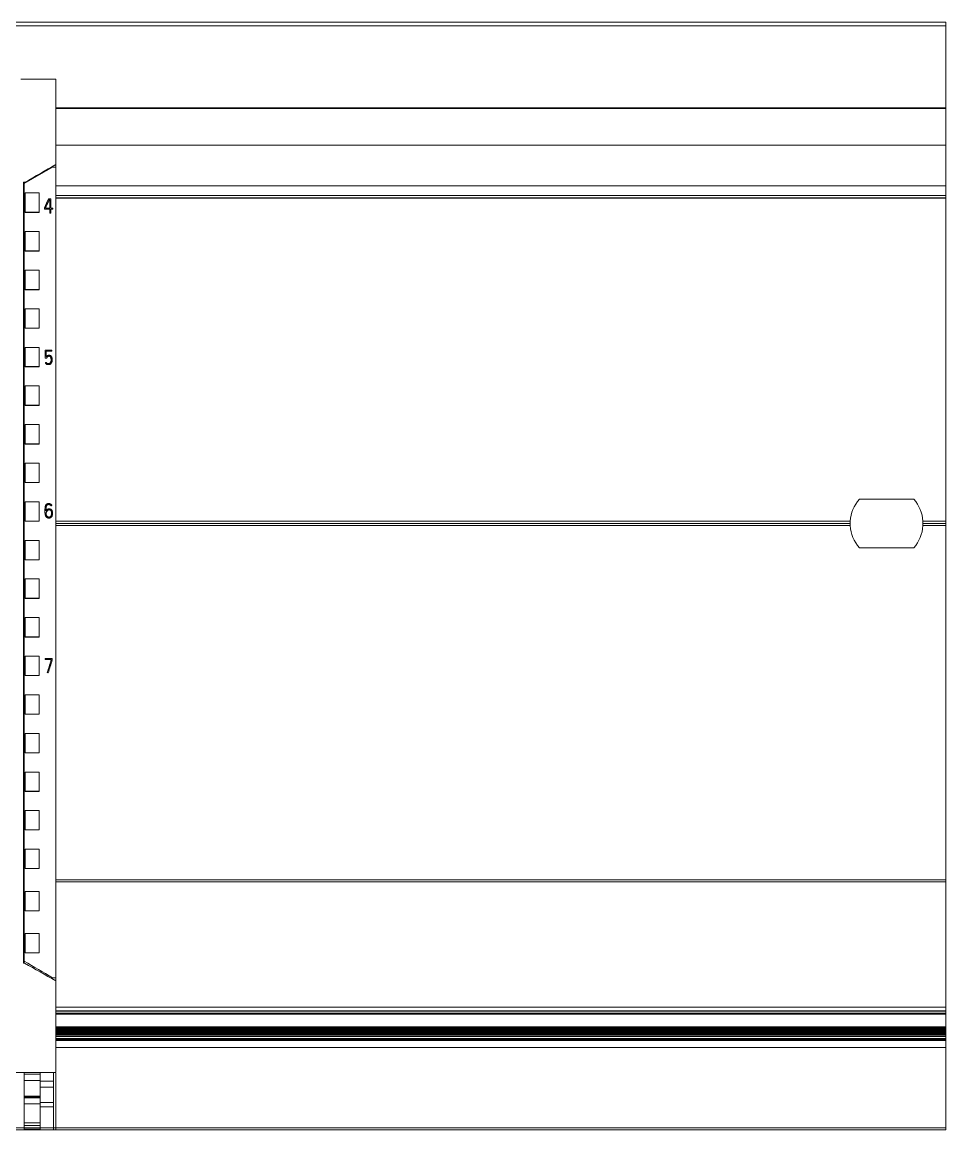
# Model space of a CAD drawing. Header units: millimetres. Extents: x 4134 to 7422, y 1400 to 3585.
# Drawn here: x 6246.7 to 6376, y 3225.8 to 3380.8 of the extents above; entities that cross this region are included whole.
import ezdxf

# ---------------------------------------------------------------- set-up
doc = ezdxf.new("R2010")
doc.units = ezdxf.units.MM
doc.layers.add('000-PI-Oprema', color=30, linetype='Continuous', lineweight=5)
doc.layers.add('004-PI-DIN Šina', color=3, linetype='Continuous')

# ---------------------------------------------------------------- blocks, each defined once
blk = doc.blocks.new('S7-1500 AQ HF - 6ES7532-5HF00-0AB0')
at = {"layer": '000-PI-Oprema', "color": 0, "linetype": 'ByBlock', "lineweight": 0}
for p, q in [((34.8, 147), (29.9, 147)), ((34.8, 134.96), (34.8, 134.68)), ((30.4, 132.4), (34.35, 134.68)), ((33.6, 134.25), (33.6, 134.36)), ((34.8, 134.68), (34.35, 134.68)), ((34.8, 134.68), (34.8, 21.26)), ((30.3, 132.59), (30.52, 132.59)), ((30.52, 132.59), (30.3, 132.59)), ((30.4, 132.59), (30.4, 132.4)), ((30.4, 23.58), (30.4, 132.4)), ((30.5, 128.38), (30.5, 131.09)), ((30.5, 131.09), (32.5, 131.09)), ((32.5, 128.38), (32.5, 131.09)), ((33.79, 130.28), (34.12, 130.28)), ((34.12, 130.28), (34.12, 128.95)), ((33.23, 128.82), (33.23, 129.02)), ((33.23, 128.82), (33.23, 128.81)), ((33.98, 128.82), (33.23, 128.82)), ((33.23, 128.81), (33.98, 128.81)), ((33.37, 128.99), (33.37, 128.95)), ((33.37, 128.95), (33.98, 128.95)), ((33.88, 130.14), (33.98, 130.14)), ((33.88, 130.14), (33.88, 130.14)), ((33.98, 130.14), (33.88, 130.14)), ((33.98, 128.95), (33.98, 130.14)), ((33.98, 128.29), (33.98, 128.82)), ((34.12, 128.95), (34.41, 128.95)), ((34.12, 128.82), (34.12, 128.29)), ((34.41, 128.82), (34.12, 128.82)), ((34.12, 128.81), (34.41, 128.81)), ((34.41, 128.95), (34.41, 128.82)), ((34.41, 128.82), (34.41, 128.81)), ((30.5, 128.38), (32.5, 128.38)), ((30.5, 128.35), (30.5, 128.38)), ((30.5, 128.35), (32.5, 128.35)), ((32.5, 128.35), (32.5, 128.38)), ((33.98, 128.29), (33.98, 128.28)), ((34.12, 128.29), (33.98, 128.29)), ((33.98, 128.28), (34.12, 128.28)), ((34.12, 128.29), (34.12, 128.28)), ((30.5, 122.98), (30.5, 125.68)), ((30.5, 125.68), (32.5, 125.68)), ((32.5, 122.98), (32.5, 125.68)), ((30.5, 122.95), (30.5, 122.98)), ((30.5, 122.98), (32.5, 122.98)), ((30.5, 122.95), (32.5, 122.95)), ((32.5, 122.95), (32.5, 122.98)), ((30.5, 117.58), (30.5, 120.28)), ((30.5, 120.28), (32.5, 120.28)), ((32.5, 117.58), (32.5, 120.28)), ((30.5, 117.58), (32.5, 117.58)), ((30.5, 117.55), (30.5, 117.58)), ((30.5, 117.55), (32.5, 117.55)), ((32.5, 117.55), (32.5, 117.58)), ((30.5, 112.18), (30.5, 114.88)), ((30.5, 114.88), (32.5, 114.88)), ((32.5, 112.18), (32.5, 114.88)), ((30.5, 112.18), (32.5, 112.18)), ((30.5, 112.15), (30.5, 112.18)), ((30.5, 112.15), (32.5, 112.15)), ((32.5, 112.15), (32.5, 112.18)), ((30.5, 106.78), (30.5, 109.48)), ((30.5, 109.48), (32.5, 109.48)), ((32.5, 106.78), (32.5, 109.48)), ((33.34, 109.07), (33.34, 107.98)), ((34.27, 109.07), (33.34, 109.07)), ((33.48, 108.2), (33.48, 108.93)), ((34.27, 108.93), (33.48, 108.93)), ((33.48, 108.93), (34.27, 108.93)), ((34.27, 108.93), (34.27, 109.07)), ((34.27, 108.93), (34.27, 108.93)), ((33.34, 107.98), (33.34, 107.97)), ((33.34, 107.98), (33.56, 107.98)), ((33.56, 107.97), (33.34, 107.97)), ((33.35, 107.32), (33.35, 107.31)), ((33.56, 107.98), (33.56, 107.97)), ((34.3, 107.71), (34.3, 107.72)), ((30.5, 106.75), (30.5, 106.78)), ((30.5, 106.78), (32.5, 106.78)), ((30.5, 106.75), (32.5, 106.75)), ((32.5, 106.75), (32.5, 106.78)), ((30.5, 101.38), (30.5, 104.08)), ((30.5, 104.08), (32.5, 104.08)), ((32.5, 101.38), (32.5, 104.08)), ((30.5, 101.35), (30.5, 101.38)), ((30.5, 101.38), (32.5, 101.38)), ((30.5, 101.35), (32.5, 101.35)), ((32.5, 101.35), (32.5, 101.38)), ((30.5, 95.97), (30.5, 98.68)), ((30.5, 98.68), (32.5, 98.68)), ((32.5, 95.97), (32.5, 98.68)), ((30.5, 95.95), (30.5, 95.97)), ((30.5, 95.97), (32.5, 95.97)), ((30.5, 95.95), (32.5, 95.95)), ((32.5, 95.95), (32.5, 95.97)), ((30.5, 90.57), (30.5, 93.27)), ((30.5, 93.27), (32.5, 93.27)), ((32.5, 90.57), (32.5, 93.27)), ((30.5, 90.55), (30.5, 90.57)), ((30.5, 90.57), (32.5, 90.57)), ((30.5, 90.55), (32.5, 90.55)), ((32.5, 90.55), (32.5, 90.57)), ((30.5, 85.17), (30.5, 87.87)), ((30.5, 87.87), (32.5, 87.87)), ((32.5, 85.17), (32.5, 87.87)), ((34.13, 87.3), (34.13, 87.3)), ((34.26, 87.37), (34.26, 87.36)), ((33.29, 86.57), (33.29, 86.56)), ((34.35, 86.27), (34.35, 86.27)), ((30.5, 85.15), (30.5, 85.17)), ((30.5, 85.17), (32.5, 85.17)), ((30.5, 85.15), (32.5, 85.15)), ((32.5, 85.15), (32.5, 85.17)), ((30.5, 79.77), (30.5, 82.47)), ((30.5, 82.47), (32.5, 82.47)), ((32.5, 79.77), (32.5, 82.47)), ((30.5, 79.75), (30.5, 79.77)), ((30.5, 79.77), (32.5, 79.77)), ((30.5, 79.75), (32.5, 79.75)), ((32.5, 79.75), (32.5, 79.77)), ((30.5, 74.37), (30.5, 77.07)), ((30.5, 77.07), (32.5, 77.07)), ((32.5, 74.37), (32.5, 77.07)), ((30.5, 74.37), (32.5, 74.37)), ((30.5, 74.35), (30.5, 74.37)), ((30.5, 74.35), (32.5, 74.35)), ((32.5, 74.35), (32.5, 74.37)), ((30.5, 68.97), (30.5, 71.67)), ((30.5, 71.67), (32.5, 71.67)), ((32.5, 68.97), (32.5, 71.67)), ((30.5, 68.95), (30.5, 68.97)), ((30.5, 68.97), (32.5, 68.97)), ((30.5, 68.95), (32.5, 68.95)), ((32.5, 68.95), (32.5, 68.97)), ((30.5, 63.56), (30.5, 66.27)), ((30.5, 66.27), (32.5, 66.27)), ((32.5, 63.56), (32.5, 66.27)), ((33.32, 65.82), (33.32, 65.96)), ((33.32, 65.96), (34.32, 65.96)), ((33.32, 65.82), (34.18, 65.82)), ((33.32, 65.82), (33.32, 65.82)), ((34.18, 65.82), (33.32, 65.82)), ((34.18, 65.78), (34.18, 65.82)), ((34.32, 65.96), (34.32, 65.76)), ((34.32, 65.76), (34.32, 65.75)), ((30.5, 63.56), (32.5, 63.56)), ((30.5, 63.55), (30.5, 63.56)), ((32.5, 63.55), (32.5, 63.56)), ((33.62, 64), (33.62, 63.99)), ((33.75, 63.95), (33.75, 63.95)), ((30.5, 63.55), (32.5, 63.55)), ((30.5, 58.16), (30.5, 60.86)), ((30.5, 60.86), (32.5, 60.86)), ((32.5, 58.16), (32.5, 60.86)), ((30.5, 58.16), (32.5, 58.16)), ((30.5, 58.15), (30.5, 58.16)), ((30.5, 58.15), (32.5, 58.15)), ((32.5, 58.15), (32.5, 58.16)), ((30.5, 52.76), (30.5, 55.46)), ((30.5, 55.46), (32.5, 55.46)), ((32.5, 52.76), (32.5, 55.46)), ((30.5, 52.76), (32.5, 52.76)), ((30.5, 52.75), (30.5, 52.76)), ((30.5, 52.75), (32.5, 52.75)), ((32.5, 52.75), (32.5, 52.76)), ((30.5, 47.36), (30.5, 50.06)), ((30.5, 50.06), (32.5, 50.06)), ((32.5, 47.36), (32.5, 50.06)), ((30.5, 47.36), (32.5, 47.36)), ((30.5, 47.35), (30.5, 47.36)), ((30.5, 47.35), (32.5, 47.35)), ((32.5, 47.35), (32.5, 47.36)), ((30.5, 41.96), (30.5, 44.66)), ((30.5, 44.66), (32.5, 44.66)), ((32.5, 41.96), (32.5, 44.66)), ((30.5, 41.95), (30.5, 41.96)), ((30.5, 41.96), (32.5, 41.96)), ((30.5, 41.95), (32.5, 41.95)), ((32.5, 41.95), (32.5, 41.96)), ((30.5, 36.56), (30.5, 39.26)), ((30.5, 39.26), (32.5, 39.26)), ((32.5, 36.56), (32.5, 39.26)), ((30.5, 36.56), (32.5, 36.56)), ((30.5, 36.55), (30.5, 36.56)), ((30.5, 36.55), (32.5, 36.55)), ((32.5, 36.55), (32.5, 36.56)), ((30.5, 30.65), (30.5, 33.36)), ((30.5, 33.36), (32.5, 33.36)), ((32.5, 30.65), (32.5, 33.36)), ((30.5, 30.65), (32.5, 30.65)), ((30.5, 30.65), (32.5, 30.65)), ((30.5, 30.65), (30.5, 30.65)), ((32.5, 30.65), (32.5, 30.65)), ((30.5, 24.75), (30.5, 27.45)), ((30.5, 27.45), (32.5, 27.45)), ((32.5, 24.75), (32.5, 27.45)), ((30.3, 23.71), (30.4, 23.71)), ((30.3, 23.3), (30.45, 23.3)), ((30.4, 23.3), (30.4, 23.58)), ((30.5, 24.75), (30.5, 24.75)), ((30.5, 24.75), (32.5, 24.75)), ((30.5, 24.75), (32.5, 24.75)), ((32.5, 24.75), (32.5, 24.75)), ((34.36, 21.26), (34.36, 21.06)), ((34.8, 21.26), (34.36, 21.26)), ((34.8, 21.26), (34.8, 20.89)), ((25, 8), (34.8, 8)), ((30.4, 7.8), (30.4, 8)), ((30.4, 6.9), (30.4, 7.8)), ((30.4, 7.8), (32.6, 7.8)), ((32.6, 6.8), (32.6, 8)), ((34.5, 6.8), (34.5, 8)), ((34.8, 7.92), (34.8, 0)), ((30.4, 4.7), (30.4, 6.9)), ((30.4, 6.9), (32.6, 6.9)), ((32.6, 5.98), (32.6, 6.8)), ((32.6, 6.8), (34.5, 6.8)), ((34.5, 5.98), (34.5, 6.8)), ((30.4, 4.7), (32.6, 4.7)), ((30.4, 4.66), (30.4, 4.67)), ((32.6, 4.67), (30.4, 4.67)), ((30.4, 4.6), (30.4, 4.66)), ((30.4, 4.66), (32.6, 4.66)), ((32.6, 5.98), (32.6, 3.8)), ((32.6, 5.98), (34.5, 5.98)), ((34.5, 5.98), (34.5, 3.8)), ((30.4, 4.6), (30.4, 4.46)), ((30.4, 4.6), (32.6, 4.6)), ((30.4, 4.46), (30.4, 3.64)), ((30.4, 4.46), (32.6, 4.46)), ((30.4, 3.64), (30.4, 0.97)), ((30.4, 3.64), (32.6, 3.64)), ((32.6, 3.21), (32.6, 3.8)), ((32.6, 3.8), (34.5, 3.8)), ((32.6, 3.21), (34.5, 3.21)), ((34.5, 3.21), (34.5, 3.8)), ((33.2, 0), (1.94, 0)), ((30.4, 0.97), (30.4, 0.61)), ((30.4, 0.97), (32.6, 0.97)), ((30.4, 0.61), (30.4, 0.08)), ((30.4, 0.61), (32.6, 0.61)), ((30.4, 0.08), (30.4, 0.08)), ((30.4, 0.08), (32.6, 0.08)), ((30.4, 0.08), (32.6, 0.08)), ((32.6, 0.61), (32.6, 0.08)), ((32.6, 0.01), (34.5, 0.01)), ((32.6, 0.01), (34.5, 0.01)), ((34.8, 0), (33.2, 0))]:
    blk.add_line(p, q, dxfattribs=at)
at = {"layer": '000-PI-Oprema', "color": 7, "linetype": 'Continuous', "lineweight": 13}
blk.add_ellipse((10.46, 16.88), major_axis=(438.79, 991.71), ratio=0.02276, start_param=1.466275, end_param=1.467552, dxfattribs=at)
at = {"layer": '000-PI-Oprema', "color": 18, "linetype": 'ByBlock', "lineweight": 0, "true_color": 0x000000}
for centre, major_axis, ratio, start_param, end_param in [((37.86, 14.67), (314.97, 1003.36), 0.017783, 1.525441, 1.527243), ((37.89, 14.29), (316.14, 1007.1), 0.01785, 1.525281, 1.527077)]:
    blk.add_ellipse(centre, major_axis=major_axis, ratio=ratio, start_param=start_param, end_param=end_param, dxfattribs=at)
at = {"layer": '000-PI-Oprema', "color": 0, "linetype": 'ByBlock', "lineweight": 0}
for points, knots in [([(34.8, 147), (34.8, 145.92), (34.8, 142.31), (34.8, 138.33), (34.8, 135.43), (34.8, 135.06)], [0, 0, 0, 0, 0.272684, 0.906013, 1, 1, 1, 1]), ([(30.3, 23.3), (30.3, 26.64), (30.3, 34.61), (30.3, 47.24), (30.3, 62.73), (30.3, 77.03), (30.3, 91.24), (30.3, 105.8), (30.3, 119.97), (30.3, 129.54), (30.3, 132.59)], [0, 0, 0, 0, 0.091483, 0.21812, 0.346206, 0.515858, 0.610111, 0.736264, 0.916066, 1, 1, 1, 1]), ([(33.37, 128.98), (33.37, 129), (33.38, 129.01), (33.39, 129.03), (33.39, 129.04), (33.41, 129.08), (33.42, 129.1), (33.45, 129.18), (33.47, 129.22), (33.52, 129.32), (33.54, 129.37), (33.58, 129.46), (33.6, 129.51), (33.65, 129.61), (33.67, 129.65), (33.71, 129.75), (33.73, 129.8), (33.77, 129.89), (33.8, 129.94), (33.83, 130.01), (33.84, 130.04), (33.86, 130.09), (33.87, 130.11), (33.88, 130.14)], [0, 0, 0, 0, 0.03125, 0.03125, 0.0625, 0.0625, 0.125, 0.125, 0.25, 0.25, 0.375, 0.375, 0.5, 0.5, 0.625, 0.625, 0.75, 0.75, 0.875, 0.875, 0.9375, 0.9375, 1, 1, 1, 1]), ([(33.88, 130.14), (33.87, 130.12), (33.86, 130.09), (33.84, 130.05), (33.83, 130.02), (33.8, 129.95), (33.77, 129.9), (33.73, 129.8), (33.71, 129.76), (33.67, 129.66), (33.65, 129.61), (33.6, 129.52), (33.58, 129.47), (33.54, 129.37), (33.52, 129.33), (33.47, 129.23), (33.45, 129.18), (33.42, 129.11), (33.41, 129.09), (33.39, 129.05), (33.39, 129.04), (33.38, 129.01), (33.37, 129), (33.37, 128.99)], [0, 0, 0, 0, 0.0625, 0.0625, 0.125, 0.125, 0.25, 0.25, 0.375, 0.375, 0.5, 0.5, 0.625, 0.625, 0.75, 0.75, 0.875, 0.875, 0.9375, 0.9375, 0.96875, 0.96875, 1, 1, 1, 1]), ([(33.35, 107.32), (33.36, 107.29), (33.38, 107.27), (33.4, 107.23), (33.41, 107.22), (33.43, 107.2), (33.44, 107.19), (33.46, 107.17), (33.47, 107.16), (33.49, 107.14), (33.51, 107.14), (33.53, 107.12), (33.54, 107.11), (33.57, 107.1), (33.58, 107.1), (33.61, 107.09), (33.63, 107.08), (33.65, 107.08), (33.67, 107.07), (33.7, 107.07), (33.71, 107.07), (33.73, 107.07), (33.74, 107.07), (33.76, 107.07), (33.76, 107.06), (33.78, 107.06), (33.8, 107.06), (33.83, 107.06), (33.84, 107.07), (33.87, 107.07), (33.89, 107.07), (33.92, 107.08), (33.93, 107.08), (33.97, 107.1), (34, 107.11), (34.04, 107.13), (34.05, 107.14), (34.07, 107.15), (34.08, 107.16), (34.11, 107.18), (34.12, 107.19), (34.14, 107.21), (34.15, 107.23), (34.17, 107.26), (34.19, 107.28), (34.21, 107.32), (34.22, 107.34), (34.23, 107.36), (34.24, 107.38), (34.25, 107.42), (34.26, 107.44), (34.28, 107.5), (34.28, 107.53), (34.29, 107.57), (34.29, 107.59), (34.29, 107.62), (34.29, 107.63), (34.3, 107.67), (34.3, 107.7), (34.3, 107.76), (34.29, 107.82), (34.29, 107.88), (34.28, 107.93), (34.28, 107.96), (34.27, 108.01), (34.26, 108.02), (34.26, 108.05), (34.25, 108.06), (34.24, 108.1), (34.23, 108.13), (34.21, 108.17), (34.2, 108.18), (34.19, 108.21), (34.18, 108.22), (34.15, 108.26), (34.13, 108.28), (34.09, 108.32), (34.06, 108.33), (34.02, 108.35), (34.01, 108.36), (33.98, 108.37), (33.97, 108.37), (33.94, 108.38), (33.92, 108.38), (33.89, 108.38), (33.88, 108.38), (33.85, 108.38), (33.84, 108.38), (33.81, 108.38), (33.79, 108.38), (33.76, 108.37), (33.75, 108.37), (33.72, 108.36), (33.71, 108.36), (33.68, 108.35), (33.66, 108.34), (33.64, 108.33), (33.62, 108.32), (33.6, 108.31), (33.59, 108.3), (33.56, 108.28), (33.55, 108.27), (33.53, 108.25), (33.52, 108.24), (33.5, 108.22), (33.49, 108.21), (33.48, 108.2)], [0, 0, 0, 0, 0.03125, 0.03125, 0.046875, 0.046875, 0.0625, 0.0625, 0.078125, 0.078125, 0.09375, 0.09375, 0.109375, 0.109375, 0.125, 0.125, 0.140625, 0.140625, 0.15625, 0.15625, 0.171875, 0.171875, 0.179687, 0.179687, 0.1875, 0.1875, 0.203125, 0.203125, 0.21875, 0.21875, 0.234375, 0.234375, 0.25, 0.25, 0.28125, 0.28125, 0.296875, 0.296875, 0.3125, 0.3125, 0.328125, 0.328125, 0.34375, 0.34375, 0.375, 0.375, 0.390625, 0.390625, 0.40625, 0.40625, 0.4375, 0.4375, 0.46875, 0.46875, 0.484375, 0.484375, 0.5, 0.5, 0.53125, 0.53125, 0.5625, 0.59375, 0.59375, 0.625, 0.625, 0.640625, 0.640625, 0.65625, 0.65625, 0.6875, 0.6875, 0.703125, 0.703125, 0.71875, 0.71875, 0.75, 0.75, 0.78125, 0.78125, 0.796875, 0.796875, 0.8125, 0.8125, 0.828125, 0.828125, 0.84375, 0.84375, 0.859375, 0.859375, 0.875, 0.875, 0.890625, 0.890625, 0.90625, 0.90625, 0.921875, 0.921875, 0.9375, 0.9375, 0.953125, 0.953125, 0.96875, 0.96875, 0.984375, 0.984375, 1, 1, 1, 1]), ([(34.3, 107.71), (34.3, 107.69), (34.3, 107.67), (34.29, 107.62), (34.29, 107.59), (34.29, 107.55), (34.28, 107.53), (34.28, 107.5), (34.27, 107.49), (34.26, 107.45), (34.25, 107.42), (34.23, 107.36), (34.22, 107.34), (34.19, 107.29), (34.18, 107.26), (34.15, 107.23), (34.14, 107.21), (34.12, 107.19), (34.11, 107.18), (34.08, 107.15), (34.06, 107.13), (34.02, 107.11), (34.01, 107.11), (33.98, 107.09), (33.97, 107.09), (33.92, 107.07), (33.9, 107.07), (33.85, 107.06), (33.84, 107.06), (33.81, 107.06), (33.79, 107.06), (33.76, 107.06), (33.75, 107.06), (33.72, 107.06), (33.71, 107.06), (33.68, 107.07), (33.66, 107.07), (33.63, 107.07), (33.62, 107.08), (33.59, 107.09), (33.58, 107.09), (33.55, 107.1), (33.54, 107.11), (33.51, 107.13), (33.5, 107.13), (33.47, 107.15), (33.46, 107.16), (33.44, 107.18), (33.43, 107.19), (33.41, 107.21), (33.4, 107.22), (33.38, 107.26), (33.36, 107.29), (33.35, 107.31)], [0, 0, 0, 0, 0.044434, 0.044434, 0.104157, 0.104157, 0.134018, 0.134018, 0.16388, 0.16388, 0.223602, 0.223602, 0.283325, 0.283325, 0.343048, 0.343048, 0.37291, 0.37291, 0.402771, 0.402771, 0.462494, 0.462494, 0.492355, 0.492355, 0.522217, 0.522217, 0.58194, 0.58194, 0.611801, 0.611801, 0.641663, 0.641663, 0.671524, 0.671524, 0.701386, 0.701386, 0.731247, 0.731247, 0.761108, 0.761108, 0.79097, 0.79097, 0.820831, 0.820831, 0.850693, 0.850693, 0.880554, 0.880554, 0.910416, 0.910416, 0.940277, 0.940277, 1, 1, 1, 1]), ([(33.56, 107.98), (33.56, 108), (33.56, 108.02), (33.57, 108.06), (33.57, 108.07), (33.58, 108.09), (33.59, 108.1), (33.6, 108.12), (33.61, 108.13), (33.62, 108.14), (33.62, 108.14), (33.63, 108.15), (33.63, 108.16), (33.65, 108.18), (33.67, 108.19), (33.7, 108.21), (33.71, 108.21), (33.74, 108.22), (33.75, 108.22), (33.78, 108.23), (33.8, 108.24), (33.84, 108.24), (33.85, 108.24), (33.87, 108.24), (33.88, 108.24), (33.92, 108.24), (33.94, 108.23), (33.97, 108.22), (33.97, 108.22), (33.98, 108.21), (33.99, 108.21), (34, 108.2), (34.01, 108.2), (34.03, 108.18), (34.03, 108.18), (34.04, 108.17), (34.05, 108.16), (34.06, 108.14), (34.07, 108.13), (34.08, 108.12), (34.09, 108.09), (34.09, 108.08), (34.11, 108.05), (34.11, 108.03), (34.13, 107.99), (34.13, 107.96), (34.14, 107.93), (34.14, 107.92), (34.14, 107.9), (34.15, 107.86), (34.15, 107.83), (34.16, 107.78), (34.16, 107.76), (34.16, 107.69), (34.16, 107.65), (34.15, 107.59), (34.15, 107.58), (34.14, 107.56), (34.14, 107.55), (34.13, 107.51), (34.13, 107.49), (34.11, 107.45), (34.1, 107.42), (34.08, 107.38), (34.07, 107.36), (34.04, 107.33), (34.03, 107.31), (34, 107.28), (34, 107.28), (33.98, 107.26), (33.97, 107.26), (33.95, 107.24), (33.94, 107.24), (33.92, 107.23), (33.91, 107.22), (33.87, 107.21), (33.85, 107.21), (33.82, 107.21), (33.8, 107.21), (33.78, 107.2), (33.77, 107.2), (33.73, 107.21), (33.71, 107.21), (33.68, 107.22), (33.67, 107.22), (33.64, 107.23), (33.63, 107.23), (33.61, 107.24), (33.6, 107.24), (33.58, 107.26), (33.57, 107.26), (33.54, 107.28), (33.53, 107.3), (33.51, 107.33), (33.5, 107.34), (33.49, 107.36), (33.48, 107.37), (33.48, 107.38)], [0, 0, 0, 0, 0.03125, 0.03125, 0.046875, 0.046875, 0.0625, 0.0625, 0.078125, 0.078125, 0.085937, 0.085937, 0.09375, 0.09375, 0.125, 0.125, 0.140625, 0.140625, 0.15625, 0.15625, 0.1875, 0.1875, 0.203125, 0.203125, 0.21875, 0.21875, 0.25, 0.25, 0.257812, 0.257812, 0.265625, 0.265625, 0.28125, 0.28125, 0.289062, 0.289062, 0.296875, 0.3125, 0.3125, 0.328125, 0.328125, 0.34375, 0.34375, 0.375, 0.375, 0.40625, 0.40625, 0.421875, 0.421875, 0.4375, 0.46875, 0.46875, 0.5, 0.5, 0.5625, 0.5625, 0.578125, 0.578125, 0.59375, 0.59375, 0.625, 0.625, 0.65625, 0.65625, 0.6875, 0.6875, 0.71875, 0.71875, 0.734375, 0.734375, 0.75, 0.75, 0.765625, 0.765625, 0.78125, 0.78125, 0.8125, 0.8125, 0.828125, 0.828125, 0.84375, 0.84375, 0.875, 0.875, 0.890625, 0.890625, 0.90625, 0.90625, 0.921875, 0.921875, 0.9375, 0.9375, 0.96875, 0.96875, 0.984375, 0.984375, 1, 1, 1, 1]), ([(34.16, 107.71), (34.16, 107.72), (34.16, 107.72), (34.16, 107.75), (34.16, 107.77), (34.15, 107.82), (34.15, 107.84), (34.14, 107.91), (34.13, 107.95), (34.11, 108.02), (34.11, 108.04), (34.09, 108.08), (34.08, 108.11), (34.06, 108.13), (34.06, 108.14), (34.04, 108.16), (34.03, 108.17), (34.02, 108.19), (34.01, 108.19), (33.99, 108.2), (33.99, 108.21), (33.98, 108.21), (33.97, 108.21), (33.96, 108.22), (33.94, 108.22), (33.92, 108.23), (33.91, 108.23), (33.89, 108.23), (33.87, 108.24), (33.85, 108.24), (33.84, 108.24), (33.82, 108.23), (33.81, 108.23), (33.78, 108.23), (33.75, 108.22), (33.72, 108.21), (33.69, 108.19), (33.68, 108.18), (33.66, 108.17), (33.65, 108.16), (33.63, 108.15), (33.62, 108.14), (33.61, 108.13), (33.61, 108.12), (33.6, 108.11), (33.6, 108.11), (33.59, 108.09), (33.58, 108.08), (33.57, 108.06), (33.57, 108.05), (33.56, 108.02), (33.56, 107.99), (33.56, 107.97)], [0, 0, 0, 0, 0.013624, 0.013624, 0.075273, 0.075273, 0.136921, 0.136921, 0.260218, 0.260218, 0.321867, 0.321867, 0.383515, 0.383515, 0.414339, 0.414339, 0.445164, 0.445164, 0.475988, 0.475988, 0.4914, 0.4914, 0.506812, 0.506812, 0.537636, 0.537636, 0.568461, 0.568461, 0.599285, 0.599285, 0.630109, 0.630109, 0.660933, 0.660933, 0.691758, 0.753406, 0.753406, 0.78423, 0.78423, 0.815055, 0.815055, 0.845879, 0.845879, 0.861291, 0.861291, 0.876703, 0.876703, 0.907527, 0.907527, 0.938352, 0.938352, 1, 1, 1, 1]), ([(34.26, 87.37), (34.25, 87.4), (34.23, 87.42), (34.2, 87.45), (34.2, 87.46), (34.18, 87.49), (34.17, 87.5), (34.13, 87.53), (34.11, 87.54), (34.07, 87.56), (34.06, 87.57), (34.03, 87.58), (34.02, 87.59), (33.98, 87.6), (33.95, 87.61), (33.91, 87.62), (33.89, 87.62), (33.86, 87.62), (33.85, 87.62), (33.81, 87.63), (33.78, 87.63), (33.74, 87.62), (33.72, 87.62), (33.69, 87.62), (33.68, 87.61), (33.64, 87.6), (33.61, 87.59), (33.57, 87.57), (33.56, 87.56), (33.53, 87.55), (33.52, 87.54), (33.49, 87.51), (33.47, 87.49), (33.44, 87.46), (33.43, 87.45), (33.41, 87.42), (33.41, 87.41), (33.38, 87.38), (33.37, 87.35), (33.35, 87.29), (33.34, 87.27), (33.33, 87.21), (33.32, 87.18), (33.31, 87.13), (33.31, 87.1), (33.3, 87.01), (33.3, 86.96), (33.29, 86.84), (33.29, 86.78), (33.29, 86.61), (33.29, 86.5), (33.29, 86.35), (33.3, 86.33), (33.3, 86.27), (33.3, 86.24), (33.31, 86.15), (33.32, 86.1), (33.34, 86.03), (33.34, 86.01), (33.35, 85.99), (33.35, 85.97), (33.37, 85.93), (33.38, 85.9), (33.4, 85.86), (33.4, 85.85), (33.42, 85.83), (33.42, 85.81), (33.45, 85.78), (33.47, 85.75), (33.5, 85.72), (33.51, 85.71), (33.53, 85.7), (33.54, 85.69), (33.58, 85.66), (33.6, 85.65), (33.64, 85.63), (33.66, 85.63), (33.68, 85.62), (33.7, 85.61), (33.74, 85.6), (33.77, 85.6), (33.81, 85.59), (33.83, 85.59), (33.86, 85.59), (33.87, 85.59), (33.91, 85.6), (33.94, 85.6), (33.98, 85.61), (34, 85.62), (34.03, 85.63), (34.04, 85.63), (34.08, 85.65), (34.1, 85.66), (34.14, 85.69), (34.15, 85.7), (34.17, 85.71), (34.18, 85.72), (34.22, 85.75), (34.23, 85.78), (34.26, 85.81), (34.26, 85.83), (34.28, 85.85), (34.28, 85.87), (34.3, 85.91), (34.31, 85.93), (34.32, 85.97), (34.32, 85.99), (34.33, 86.02), (34.33, 86.03), (34.34, 86.07), (34.34, 86.1), (34.35, 86.19), (34.35, 86.25), (34.35, 86.33), (34.35, 86.36), (34.34, 86.42), (34.34, 86.45), (34.33, 86.5), (34.32, 86.53), (34.3, 86.59), (34.29, 86.62), (34.27, 86.67), (34.25, 86.69), (34.22, 86.74), (34.2, 86.76), (34.17, 86.79), (34.16, 86.8), (34.13, 86.82), (34.12, 86.83), (34.09, 86.84), (34.08, 86.85), (34.05, 86.86), (34.04, 86.86), (34, 86.87), (33.97, 86.88), (33.92, 86.88), (33.91, 86.88), (33.88, 86.88), (33.86, 86.88), (33.82, 86.88), (33.79, 86.88), (33.75, 86.87), (33.73, 86.86), (33.71, 86.85), (33.69, 86.85), (33.65, 86.83), (33.63, 86.82), (33.59, 86.79), (33.58, 86.78), (33.56, 86.76), (33.55, 86.75), (33.52, 86.72), (33.5, 86.7), (33.46, 86.66), (33.45, 86.63), (33.43, 86.6)], [0, 0, 0, 0, 0.015625, 0.015625, 0.023438, 0.023438, 0.03125, 0.03125, 0.046875, 0.046875, 0.054688, 0.054688, 0.0625, 0.0625, 0.078125, 0.078125, 0.085938, 0.085938, 0.09375, 0.09375, 0.109375, 0.109375, 0.117188, 0.117188, 0.125, 0.125, 0.140625, 0.140625, 0.148438, 0.148438, 0.15625, 0.15625, 0.171875, 0.171875, 0.179688, 0.179688, 0.1875, 0.1875, 0.203125, 0.203125, 0.21875, 0.21875, 0.234375, 0.234375, 0.25, 0.25, 0.28125, 0.28125, 0.3125, 0.3125, 0.375, 0.375, 0.390625, 0.390625, 0.40625, 0.40625, 0.4375, 0.4375, 0.445313, 0.445313, 0.453125, 0.453125, 0.46875, 0.46875, 0.476563, 0.476563, 0.484375, 0.484375, 0.5, 0.5, 0.507813, 0.507813, 0.515625, 0.515625, 0.53125, 0.53125, 0.539063, 0.539063, 0.546875, 0.546875, 0.5625, 0.5625, 0.570313, 0.570313, 0.578125, 0.578125, 0.59375, 0.59375, 0.601563, 0.601563, 0.609375, 0.609375, 0.625, 0.625, 0.632813, 0.632813, 0.640625, 0.640625, 0.65625, 0.65625, 0.664063, 0.664063, 0.671875, 0.671875, 0.6875, 0.6875, 0.695313, 0.695313, 0.703125, 0.703125, 0.71875, 0.71875, 0.75, 0.75, 0.765625, 0.765625, 0.78125, 0.78125, 0.796875, 0.796875, 0.8125, 0.8125, 0.828125, 0.828125, 0.84375, 0.84375, 0.851563, 0.851563, 0.859375, 0.859375, 0.867188, 0.867188, 0.875, 0.875, 0.890625, 0.890625, 0.898438, 0.898438, 0.90625, 0.90625, 0.921875, 0.921875, 0.929688, 0.929688, 0.9375, 0.9375, 0.953125, 0.953125, 0.960938, 0.960938, 0.96875, 0.96875, 0.984375, 0.984375, 1, 1, 1, 1]), ([(33.43, 86.6), (33.43, 86.67), (33.43, 86.73), (33.43, 86.82), (33.44, 86.85), (33.44, 86.91), (33.44, 86.94), (33.44, 87), (33.45, 87.03), (33.45, 87.09), (33.46, 87.12), (33.47, 87.17), (33.47, 87.18), (33.48, 87.21), (33.48, 87.23), (33.5, 87.27), (33.51, 87.3), (33.52, 87.33), (33.53, 87.34), (33.54, 87.35), (33.54, 87.36), (33.55, 87.38), (33.56, 87.39), (33.58, 87.41), (33.59, 87.41), (33.6, 87.42), (33.6, 87.43), (33.62, 87.44), (33.64, 87.45), (33.66, 87.46), (33.66, 87.46), (33.68, 87.47), (33.69, 87.47), (33.71, 87.48), (33.72, 87.48), (33.75, 87.48), (33.77, 87.49), (33.8, 87.49), (33.82, 87.49), (33.85, 87.49), (33.86, 87.48), (33.89, 87.48), (33.92, 87.48), (33.94, 87.47), (33.95, 87.46), (33.96, 87.46), (33.98, 87.45), (34, 87.45), (34.02, 87.43), (34.04, 87.42), (34.05, 87.41), (34.06, 87.4), (34.07, 87.39), (34.08, 87.39), (34.09, 87.37), (34.1, 87.36), (34.12, 87.33), (34.13, 87.32), (34.13, 87.3)], [0, 0, 0, 0, 0.125, 0.125, 0.1875, 0.1875, 0.25, 0.25, 0.3125, 0.3125, 0.375, 0.375, 0.40625, 0.40625, 0.4375, 0.4375, 0.5, 0.5, 0.515625, 0.515625, 0.53125, 0.53125, 0.5625, 0.5625, 0.578125, 0.578125, 0.59375, 0.59375, 0.625, 0.625, 0.640625, 0.640625, 0.65625, 0.65625, 0.6875, 0.6875, 0.71875, 0.71875, 0.75, 0.75, 0.78125, 0.78125, 0.8125, 0.828125, 0.828125, 0.84375, 0.84375, 0.875, 0.875, 0.90625, 0.90625, 0.921875, 0.921875, 0.9375, 0.9375, 0.96875, 0.96875, 1, 1, 1, 1]), ([(34.13, 87.3), (34.12, 87.33), (34.1, 87.35), (34.08, 87.38), (34.07, 87.38), (34.06, 87.4), (34.05, 87.4), (34.04, 87.42), (34.01, 87.43), (33.98, 87.45), (33.95, 87.46), (33.94, 87.46), (33.91, 87.47), (33.89, 87.47), (33.86, 87.48), (33.85, 87.48), (33.8, 87.48), (33.77, 87.48), (33.73, 87.47), (33.71, 87.47), (33.68, 87.46), (33.67, 87.46), (33.65, 87.45), (33.64, 87.44), (33.63, 87.43), (33.62, 87.43), (33.6, 87.42), (33.58, 87.4), (33.57, 87.38), (33.56, 87.37), (33.55, 87.37), (33.54, 87.35), (33.53, 87.33), (33.51, 87.31), (33.51, 87.29), (33.5, 87.27), (33.49, 87.25), (33.48, 87.21), (33.47, 87.18), (33.46, 87.12), (33.45, 87.09), (33.45, 87.03), (33.44, 87), (33.44, 86.94), (33.44, 86.9), (33.44, 86.84), (33.43, 86.81), (33.43, 86.72), (33.43, 86.66), (33.43, 86.6)], [0, 0, 0, 0, 0.0625, 0.0625, 0.078125, 0.078125, 0.09375, 0.09375, 0.125, 0.15625, 0.15625, 0.1875, 0.1875, 0.21875, 0.21875, 0.25, 0.25, 0.3125, 0.3125, 0.34375, 0.34375, 0.375, 0.375, 0.390625, 0.390625, 0.40625, 0.40625, 0.4375, 0.453125, 0.453125, 0.46875, 0.46875, 0.5, 0.5, 0.53125, 0.53125, 0.5625, 0.5625, 0.625, 0.625, 0.6875, 0.6875, 0.75, 0.75, 0.8125, 0.8125, 0.875, 0.875, 1, 1, 1, 1]), ([(34.35, 86.27), (34.35, 86.22), (34.35, 86.18), (34.34, 86.1), (34.34, 86.07), (34.33, 86.03), (34.33, 86.02), (34.32, 85.99), (34.32, 85.97), (34.31, 85.93), (34.3, 85.9), (34.29, 85.86), (34.28, 85.85), (34.27, 85.82), (34.26, 85.81), (34.24, 85.77), (34.22, 85.75), (34.19, 85.72), (34.18, 85.71), (34.15, 85.69), (34.14, 85.68), (34.11, 85.66), (34.08, 85.64), (34.04, 85.63), (34.03, 85.62), (34, 85.61), (33.99, 85.61), (33.94, 85.6), (33.92, 85.59), (33.87, 85.59), (33.86, 85.59), (33.83, 85.59), (33.81, 85.59), (33.77, 85.59), (33.74, 85.6), (33.7, 85.61), (33.69, 85.61), (33.66, 85.62), (33.64, 85.63), (33.6, 85.64), (33.58, 85.66), (33.55, 85.67), (33.54, 85.68), (33.53, 85.69), (33.53, 85.69), (33.51, 85.71), (33.5, 85.72), (33.47, 85.75), (33.45, 85.77), (33.43, 85.81), (33.42, 85.82), (33.4, 85.84), (33.4, 85.86), (33.38, 85.9), (33.37, 85.92), (33.35, 85.98), (33.34, 86), (33.33, 86.06), (33.32, 86.09), (33.31, 86.15), (33.3, 86.2), (33.3, 86.26), (33.3, 86.32), (33.29, 86.35), (33.29, 86.44), (33.29, 86.5), (33.29, 86.56)], [0, 0, 0, 0, 0.061961, 0.061961, 0.100808, 0.100808, 0.120232, 0.120232, 0.139655, 0.139655, 0.178502, 0.178502, 0.197926, 0.197926, 0.217349, 0.217349, 0.256196, 0.256196, 0.27562, 0.27562, 0.295043, 0.295043, 0.33389, 0.33389, 0.353314, 0.353314, 0.372737, 0.372737, 0.411584, 0.411584, 0.431008, 0.431008, 0.450431, 0.450431, 0.489278, 0.489278, 0.508702, 0.508702, 0.528125, 0.528125, 0.566972, 0.566972, 0.576684, 0.576684, 0.586396, 0.586396, 0.605819, 0.605819, 0.644666, 0.644666, 0.66409, 0.66409, 0.683513, 0.683513, 0.72236, 0.72236, 0.761207, 0.761207, 0.800054, 0.800054, 0.838901, 0.877748, 0.877748, 0.916595, 0.916595, 1, 1, 1, 1]), ([(33.71, 86.7), (33.73, 86.71), (33.76, 86.72), (33.8, 86.73), (33.82, 86.74), (33.84, 86.74), (33.87, 86.74), (33.9, 86.74), (33.93, 86.74), (33.95, 86.74), (33.98, 86.73), (33.99, 86.73), (34.02, 86.72), (34.03, 86.72), (34.06, 86.7), (34.07, 86.69), (34.09, 86.67), (34.1, 86.66), (34.12, 86.64), (34.13, 86.63), (34.14, 86.6), (34.15, 86.59), (34.17, 86.55), (34.18, 86.52), (34.19, 86.48), (34.19, 86.47), (34.2, 86.44), (34.2, 86.42), (34.2, 86.38), (34.21, 86.35), (34.21, 86.29), (34.21, 86.26), (34.21, 86.18), (34.2, 86.12), (34.18, 86.03), (34.18, 86), (34.16, 85.96), (34.16, 85.95), (34.14, 85.92), (34.14, 85.91), (34.11, 85.87), (34.1, 85.85), (34.07, 85.82), (34.06, 85.82), (34.05, 85.81), (34.05, 85.8), (34.03, 85.79), (34.02, 85.78), (33.99, 85.77), (33.98, 85.76), (33.95, 85.75), (33.92, 85.74), (33.89, 85.74), (33.86, 85.74), (33.85, 85.74), (33.82, 85.74), (33.81, 85.74), (33.78, 85.74), (33.76, 85.75), (33.72, 85.76), (33.69, 85.78), (33.66, 85.8), (33.65, 85.81), (33.62, 85.83), (33.6, 85.85), (33.58, 85.87), (33.56, 85.89), (33.56, 85.91), (33.53, 85.94), (33.52, 85.97), (33.5, 86.01), (33.5, 86.02), (33.49, 86.05), (33.48, 86.06), (33.47, 86.11), (33.47, 86.14), (33.46, 86.18), (33.46, 86.19), (33.46, 86.22), (33.46, 86.24), (33.47, 86.28), (33.47, 86.31), (33.48, 86.37), (33.49, 86.4), (33.5, 86.44), (33.51, 86.45), (33.52, 86.48), (33.53, 86.49), (33.55, 86.53), (33.56, 86.56), (33.59, 86.59), (33.59, 86.6), (33.61, 86.62), (33.62, 86.63), (33.66, 86.67), (33.68, 86.68), (33.71, 86.7)], [0, 0, 0, 0, 0.03125, 0.03125, 0.046875, 0.046875, 0.0625, 0.078125, 0.078125, 0.09375, 0.09375, 0.109375, 0.109375, 0.125, 0.125, 0.140625, 0.140625, 0.15625, 0.15625, 0.171875, 0.171875, 0.1875, 0.1875, 0.21875, 0.21875, 0.234375, 0.234375, 0.25, 0.25, 0.28125, 0.28125, 0.3125, 0.3125, 0.375, 0.375, 0.40625, 0.40625, 0.421875, 0.421875, 0.4375, 0.4375, 0.46875, 0.46875, 0.476563, 0.476563, 0.484375, 0.484375, 0.5, 0.5, 0.515625, 0.515625, 0.53125, 0.546875, 0.546875, 0.5625, 0.5625, 0.578125, 0.578125, 0.59375, 0.59375, 0.625, 0.625, 0.640625, 0.640625, 0.65625, 0.671875, 0.671875, 0.6875, 0.6875, 0.71875, 0.71875, 0.734375, 0.734375, 0.75, 0.75, 0.78125, 0.78125, 0.796875, 0.796875, 0.8125, 0.8125, 0.84375, 0.84375, 0.875, 0.875, 0.890625, 0.890625, 0.90625, 0.90625, 0.9375, 0.9375, 0.953125, 0.953125, 0.96875, 0.96875, 1, 1, 1, 1]), ([(33.71, 86.69), (33.68, 86.68), (33.66, 86.66), (33.62, 86.63), (33.61, 86.62), (33.6, 86.6), (33.59, 86.58), (33.56, 86.55), (33.55, 86.52), (33.53, 86.49), (33.52, 86.47), (33.51, 86.45), (33.5, 86.43), (33.49, 86.39), (33.48, 86.36), (33.47, 86.32), (33.47, 86.3), (33.47, 86.28), (33.47, 86.26), (33.46, 86.24), (33.46, 86.22), (33.46, 86.21)], [0, 0, 0, 0, 0.157122, 0.157122, 0.235682, 0.235682, 0.314243, 0.314243, 0.471365, 0.471365, 0.549925, 0.549925, 0.628486, 0.628486, 0.785608, 0.785608, 0.864168, 0.864168, 0.942729, 0.942729, 1, 1, 1, 1]), ([(34.13, 86.63), (34.12, 86.63), (34.12, 86.64), (34.1, 86.66), (34.09, 86.67), (34.07, 86.68), (34.07, 86.69), (34.06, 86.7), (34.05, 86.7), (34.03, 86.71), (34.02, 86.72), (33.99, 86.72), (33.98, 86.73), (33.95, 86.73), (33.93, 86.73), (33.9, 86.74), (33.89, 86.74), (33.84, 86.73), (33.82, 86.73), (33.77, 86.72), (33.76, 86.72), (33.74, 86.71), (33.73, 86.71), (33.72, 86.7), (33.71, 86.7), (33.71, 86.69)], [0, 0, 0, 0, 0.053837, 0.053837, 0.148453, 0.148453, 0.195761, 0.195761, 0.243069, 0.243069, 0.337686, 0.337686, 0.432302, 0.432302, 0.526918, 0.526918, 0.621535, 0.621535, 0.810767, 0.810767, 0.905384, 0.905384, 0.952692, 0.952692, 1, 1, 1, 1]), ([(33.62, 64), (33.66, 64.15), (33.71, 64.3), (33.78, 64.52), (33.81, 64.59), (33.85, 64.74), (33.87, 64.82), (33.91, 64.93), (33.92, 64.97), (33.95, 65.04), (33.96, 65.08), (33.99, 65.19), (34.02, 65.26), (34.06, 65.41), (34.09, 65.49), (34.12, 65.6), (34.13, 65.63), (34.15, 65.69), (34.16, 65.71), (34.17, 65.74), (34.17, 65.75), (34.17, 65.76), (34.18, 65.77), (34.18, 65.78)], [0, 0, 0, 0, 0.25, 0.25, 0.375, 0.375, 0.5, 0.5, 0.5625, 0.5625, 0.625, 0.625, 0.75, 0.75, 0.875, 0.875, 0.9375, 0.9375, 0.96875, 0.96875, 0.984375, 0.984375, 1, 1, 1, 1]), ([(34.8, 20.85), (34.8, 19.34), (34.8, 16.09), (34.8, 11.81), (34.8, 9.03), (34.8, 8)], [0, 0, 0, 0, 0.352188, 0.75882, 1, 1, 1, 1]), ([(32.6, 0.61), (32.6, 0.84), (32.6, 1.52), (32.6, 2.54), (32.6, 3.21)], [0, 0, 0, 0, 0.445928, 1, 1, 1, 1])]:
    blk.add_open_spline(points, degree=3, knots=knots, dxfattribs=at)
for points in [[(34.8, 135.06), (33.37, 134.23), (31.95, 133.41), (30.52, 132.59)], [(30.4, 23.58), (31.72, 22.81), (33.04, 22.04), (34.36, 21.26)], [(34.8, 20.85), (33.35, 21.67), (31.9, 22.48), (30.45, 23.3)], [(32.6, 7.91), (32.6, 7.93), (32.6, 7.96), (32.6, 7.98)], [(34.5, 0.01), (34.5, 0.05), (34.5, 0.34), (34.5, 1.41), (34.5, 2.54), (34.5, 3.21)], [(32.6, 0.01), (32.6, 0.02), (32.6, 0.05), (32.6, 0.08)]]:
    blk.add_open_spline(points, degree=3, dxfattribs=at)
for points, weights in [([(33.48, 107.38), (33.41, 107.35), (33.35, 107.32)], [0.500000038028, 0.499999961972, 0.500000038028]), ([(34.13, 87.3), (34.2, 87.34), (34.26, 87.37)], [0.500000084253, 0.499999915747, 0.500000084253]), ([(34.26, 87.36), (34.2, 87.33), (34.13, 87.3)], [0.499999851292, 0.500000148708, 0.499999851292]), ([(33.75, 63.95), (33.68, 63.98), (33.62, 64)], [0.499999640066, 0.500000359934, 0.499999640066]), ([(33.62, 63.99), (33.68, 63.97), (33.75, 63.95)], [0.499999547567, 0.500000452433, 0.499999547567])]:
    blk.add_rational_spline(points, weights, degree=2, dxfattribs=at)

msp = doc.modelspace()

# ---------------------------------------------------------------- linework, layer by layer
at = {"layer": '004-PI-DIN Šina', "color": 0, "linetype": 'ByBlock', "lineweight": 0}
for p, q in [((6376.048, 3380.778), (5893.448, 3380.778)), ((6376.048, 3380.778), (6376.048, 3380.278)), ((6376.048, 3380.278), (5893.448, 3380.278)), ((6376.048, 3380.278), (6376.048, 3368.778)), ((6376.048, 3368.778), (6251.448, 3368.778)), ((6376.048, 3368.717), (6251.448, 3368.717)), ((6376.048, 3368.717), (6376.048, 3368.778)), ((6376.048, 3368.717), (6376.048, 3363.554)), ((6376.048, 3363.554), (6251.448, 3363.554)), ((6376.048, 3363.554), (6376.048, 3357.896)), ((6376.048, 3357.896), (6251.448, 3357.896)), ((6376.048, 3357.896), (6376.048, 3356.501)), ((6376.048, 3356.501), (6251.448, 3356.501)), ((6376.048, 3356.187), (6251.448, 3356.187)), ((6251.448, 3356.166), (6376.048, 3356.166)), ((6376.048, 3356.501), (6376.048, 3356.187)), ((6376.048, 3356.166), (6376.048, 3356.187)), ((6376.048, 3356.166), (6376.048, 3310.928)), ((6363.946, 3314.028), (6371.549, 3314.028)), ((6362.657, 3310.928), (6251.448, 3310.928)), ((6376.048, 3310.928), (6372.839, 3310.928)), ((6376.048, 3310.928), (6376.048, 3310.628)), ((6362.648, 3310.628), (6251.448, 3310.628)), ((6362.657, 3310.328), (6251.448, 3310.328)), ((6376.048, 3310.328), (6372.839, 3310.328)), ((6376.048, 3310.628), (6372.848, 3310.628)), ((6376.048, 3310.628), (6376.048, 3310.328)), ((6376.048, 3310.328), (6376.048, 3260.779)), ((6371.549, 3307.228), (6363.946, 3307.228)), ((6376.048, 3260.778), (6251.448, 3260.778)), ((6376.048, 3260.478), (6251.448, 3260.478)), ((6376.048, 3260.778), (6376.048, 3260.478)), ((6376.048, 3260.478), (6376.048, 3242.941)), ((6376.048, 3242.941), (6251.448, 3242.941)), ((6376.048, 3242.941), (6376.048, 3242.441)), ((6251.448, 3242.441), (6376.048, 3242.441)), ((6376.048, 3242.393), (6251.448, 3242.393)), ((6376.048, 3242.12), (6251.448, 3242.12)), ((6251.448, 3241.946), (6376.048, 3241.946)), ((6376.048, 3242.441), (6376.048, 3242.393)), ((6376.048, 3242.393), (6376.048, 3242.12)), ((6376.048, 3241.946), (6376.048, 3242.12)), ((6376.048, 3241.946), (6376.048, 3240.195)), ((6376.048, 3240.195), (6251.448, 3240.195)), ((6376.048, 3240.086), (6251.448, 3240.086)), ((6376.048, 3240.085), (6251.448, 3240.085)), ((6376.048, 3240.051), (6251.448, 3240.051)), ((6376.048, 3239.943), (6251.448, 3239.943)), ((6376.048, 3239.941), (6251.448, 3239.941)), ((6376.048, 3239.907), (6251.448, 3239.907)), ((6376.048, 3239.799), (6251.448, 3239.799)), ((6376.048, 3239.797), (6251.448, 3239.797)), ((6376.048, 3239.763), (6251.448, 3239.763)), ((6376.048, 3239.655), (6251.448, 3239.655)), ((6376.048, 3239.654), (6251.448, 3239.654)), ((6376.048, 3239.62), (6251.448, 3239.62)), ((6376.048, 3239.512), (6251.448, 3239.512)), ((6376.048, 3239.51), (6251.448, 3239.51)), ((6376.048, 3240.195), (6376.048, 3240.086)), ((6376.048, 3240.085), (6376.048, 3240.086)), ((6376.048, 3240.085), (6376.048, 3240.051)), ((6376.048, 3240.051), (6376.048, 3239.943)), ((6376.048, 3239.941), (6376.048, 3239.943)), ((6376.048, 3239.941), (6376.048, 3239.907)), ((6376.048, 3239.907), (6376.048, 3239.799)), ((6376.048, 3239.799), (6376.048, 3239.797)), ((6376.048, 3239.797), (6376.048, 3239.763)), ((6376.048, 3239.763), (6376.048, 3239.655)), ((6376.048, 3239.654), (6376.048, 3239.655)), ((6376.048, 3239.654), (6376.048, 3239.62)), ((6376.048, 3239.62), (6376.048, 3239.512)), ((6376.048, 3239.51), (6376.048, 3239.512)), ((6376.048, 3239.51), (6376.048, 3239.476)), ((6376.048, 3239.476), (6251.448, 3239.476)), ((6376.048, 3239.368), (6251.448, 3239.368)), ((6376.048, 3239.367), (6251.448, 3239.367)), ((6376.048, 3239.333), (6251.448, 3239.333)), ((6376.048, 3239.225), (6251.448, 3239.225)), ((6376.048, 3239.223), (6251.448, 3239.223)), ((6376.048, 3239.189), (6251.448, 3239.189)), ((6376.048, 3239.081), (6251.448, 3239.081)), ((6376.048, 3239.079), (6251.448, 3239.079)), ((6376.048, 3239.046), (6251.448, 3239.046)), ((6376.048, 3238.821), (6251.448, 3238.821)), ((6376.048, 3238.548), (6251.448, 3238.548)), ((6376.048, 3238.436), (6251.448, 3238.436)), ((6376.048, 3238.3), (6251.448, 3238.3)), ((6376.048, 3239.476), (6376.048, 3239.368)), ((6376.048, 3239.367), (6376.048, 3239.368)), ((6376.048, 3239.367), (6376.048, 3239.333)), ((6376.048, 3239.333), (6376.048, 3239.225)), ((6376.048, 3239.223), (6376.048, 3239.225)), ((6376.048, 3239.223), (6376.048, 3239.189)), ((6376.048, 3239.189), (6376.048, 3239.081)), ((6376.048, 3239.081), (6376.048, 3239.079)), ((6376.048, 3239.079), (6376.048, 3239.046)), ((6376.048, 3239.046), (6376.048, 3238.821)), ((6376.048, 3238.821), (6376.048, 3238.548)), ((6376.048, 3238.548), (6376.048, 3238.436)), ((6376.048, 3238.436), (6376.048, 3238.3)), ((6376.048, 3238.3), (6376.048, 3237.308)), ((6376.048, 3237.308), (6251.448, 3237.308)), ((6376.048, 3237.308), (6376.048, 3226.078)), ((6376.048, 3226.078), (5893.448, 3226.078)), ((6376.048, 3225.778), (5893.448, 3225.778)), ((6376.048, 3226.078), (6376.048, 3225.778))]:
    msp.add_line(p, q, dxfattribs=at)
for start, end in [(138.18969, 176.62771), (3.37229, 41.81031), (183.37229, 221.81031), (318.18969, 356.62771)]:
    msp.add_arc((6367.748, 3310.628), 5.1, start, end, dxfattribs=at)
for major_axis, start_param, end_param in [((-5.099, 0.12), 6.2479007, 6.3067582), ((-0.085, 5.099), 4.6956408, 4.7544983), ((5.098, 0.125), 3.1169999, 3.1758574), ((0.082, 5.099), 4.6696173, 4.7284749)]:
    msp.add_ellipse((6367.748, 3310.628), major_axis=major_axis, ratio=1, start_param=start_param, end_param=end_param, dxfattribs=at)

# ---------------------------------------------------------------- block references
at = {"layer": '000-PI-Oprema', "color": 0, "linetype": 'ByBlock', "lineweight": 0}
msp.add_blockref('S7-1500 AQ HF - 6ES7532-5HF00-0AB0', (6216.648, 3225.791), dxfattribs=at)

doc.saveas('drawing.dxf')
